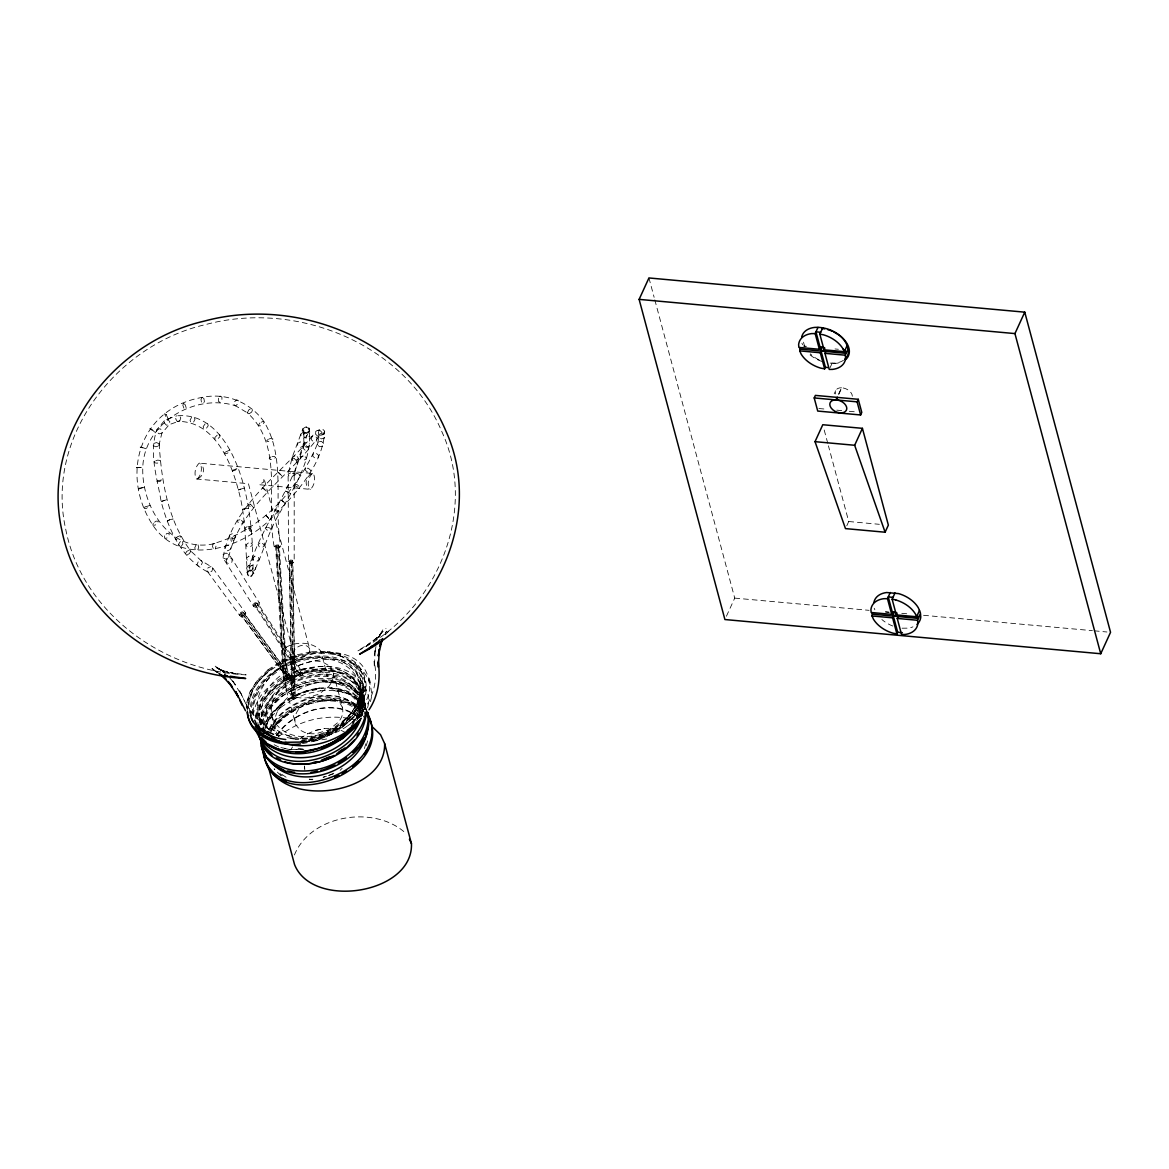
<?xml version="1.0" encoding="UTF-8"?>
<svg xmlns="http://www.w3.org/2000/svg" width="1169" height="1169" viewBox="0 0 1169 1169"><rect width="100%" height="100%" fill="white"/><g stroke="black" fill="none" stroke-linecap="round" stroke-linejoin="round"><path stroke-width="0.75" stroke-dasharray="5 3.75" d="M305.723 426.919L308.543 428.292L308.558 431.493L298.183 459.183L294.208 475.345L294.179 562.26L291.622 563.648L288.568 563.239L288.115 474L292.308 456.977L302.903 428.731L305.723 426.919L309.376 428.249C312.81 458.92 294.69 486.596 280.209 512.066C267.833 532.07 262.528 555.874 251.656 576.229L247.638 575.806C245.052 547.37 246.425 517.911 238.33 489.957C230.614 460.133 213.503 420.767 177.206 421.395L175.686 418.867L176.709 415.857C216.367 412.116 236.284 455.866 244.35 488.087C251.393 516.084 253.059 545.002 253.059 573.76L250.824 576.273M309.537 445.9L306.702 447.318L303.882 446.09L303.721 428.687L306.556 426.875M309.376 428.249L309.361 431.449L306.512 433.275L302.903 431.931L302.903 428.731M303.882 446.09L303.896 443.446L306.746 442.043L309.566 443.27M223.031 554.807L225.909 553.039L228.729 554.311L232.076 558.899L259.27 602.795L259.138 605.674L256.332 607.544L253.673 606.521L222.987 557.847C232.383 503.181 284.549 472.174 316.346 430.923L322.469 428.979L324.675 431.156C323.024 466.27 293.39 496.051 269.878 519.752C239.908 549.372 180.713 567.17 152.832 525.188C119.91 474.892 139.169 408.434 202.149 397.402C225.734 392.302 250.721 402.297 264.311 422.228C286.551 459.139 273.166 505.739 280.765 546.288L279.011 548.013L275.752 548.305L274.247 546.858C265.275 503.401 284.535 446.719 247.492 412.891L248.529 410.144L251.145 408.346L252.723 409.296L251.686 412.043L249.07 413.841L233.99 404.839L234.531 401.8L236.752 399.754L238.432 400.762L237.877 403.802L235.656 405.833C195.048 392.813 144.094 422.973 142.779 467.425C141.391 506.586 170.177 554.427 214.833 543.527L215.958 546.201L215.344 549.035M222.987 557.847L225.822 559.118L228.686 557.35L228.729 554.311M253.673 606.521L253.805 603.628L256.61 601.772L259.27 602.795M254.886 605.703L254.959 604.066L256.552 603.014L258.057 603.599L302.639 672.92L302.552 674.557L300.959 675.609L299.454 675.039L254.886 605.703L256.391 606.287L257.984 605.235L258.057 603.599M299.454 675.039L299.542 673.388L301.12 672.336L302.639 672.92M185.257 553.843L186.85 551.315L189.656 549.985L200.922 560.506L211.005 566.556L212.904 568.295L211.823 571.276L208.842 572.518C181.619 559.074 168.468 529.455 161.147 501.589C157.391 478.063 148.331 452.9 157.041 429.447L164.975 419.978L176.709 415.857M153.183 445.667L155.886 446.806L158.852 445.827L159.145 443.709L156.456 442.583L153.475 443.562M375.98 646.515L374.299 655.224L375.351 648.853L374.343 667.163L374.138 661.376C382.95 699.354 350.802 736.47 312.912 737.917A53.818 35.874 -15 0 1 294.515 737.098M323.594 443.343L321.387 441.297L318.231 441.97C299.469 487.941 262.134 530.185 213.109 543.687L212.51 546.507L213.62 549.182M228.686 557.35C240.273 503.532 293.346 475.038 321.709 432.135L319.473 429.973L316.346 430.923L315.469 434.035L317.705 436.198L320.832 435.248L323.681 434.298L324.675 431.156M322.644 446.061L319.488 446.733L317.281 444.688L319.064 436.797L320.087 433.787L323.287 432.895L325.479 435.029L324.456 438.039L321.256 438.916L319.064 436.797L318.304 433.1L319.283 429.958M158.852 445.827L162.462 430.557L159.948 428.731L157.041 429.447L156.631 432.004L159.145 433.845L162.067 433.114L169.184 424.639L169.841 421.761L167.737 419.437L164.975 419.978L164.303 422.857L166.407 425.18L169.184 424.639L179.748 420.928L180.786 417.917L179.266 415.39M303.896 443.446C292.776 489.65 259.956 526.824 247.492 572.781L248.471 575.762L251.656 576.229M362.668 693.363L362.595 693.787C366.584 671.342 346.945 653.413 325.596 652.667M252.416 691.244L249.07 702.657L249.596 713.616M253.337 715.384C258.933 659.258 386.267 640.919 360.666 716.831M255.704 716.685C264.72 674.922 328.489 651.674 358.751 684.508M256.172 718.453C261.578 691.303 288.232 673.768 314.388 670.392C336.438 666.871 366.759 679.847 363.837 705.988M260.629 705.506L257.575 715.939L257.969 724.298M258.174 718.19C265.714 667.631 371.815 647.889 362.332 717.284M259.313 722.939C263.829 678.181 348.45 651.425 361.718 703.592L357.86 694.912L350.861 687.883M259.956 725.16C264.793 674.63 353.096 653.5 366.218 709.919M260.629 724.619C265.991 704.512 285.294 691.61 304.013 685.122M261.447 724.371C272.012 692.048 312.518 675.244 344.197 684.493M263.288 725.452L266.167 715.633L272.158 706.091L280.881 697.484M264.501 730.172L266.941 721.828L273.064 712.096L281.948 703.329L270.36 714.142L263.712 724.722M265.918 728.448L267.833 721.901M362.302 689.535L358.971 700.947L350.715 714.069C338.177 728.652 320.087 737.522 301.178 740.152M356.267 717.781L359.146 707.961L358.693 698.521L354.952 690.105M357.802 718.219L360.768 708.078L360.3 698.346M361.835 706.178L358.766 716.626L356.034 721.025M359.847 717.445L360.797 714.157L360.359 704.732L358.693 698.521M361.192 716.699L362.171 713.324M364.407 748.569L365.824 743.776M366.233 745.676L367.665 740.781M317.281 444.688L318.231 441.97M212.904 568.295L245.753 613.111L244.613 616.005L241.53 617.086L239.587 615.289L206.942 570.779L208.024 567.798L211.005 566.556M239.587 615.289L240.726 612.395L243.824 611.299L245.753 613.111M240.916 614.821L241.574 613.17L243.327 612.556L244.423 613.579L293.565 680.606L292.922 682.243L291.169 682.857L290.073 681.834L240.916 614.821L291.169 682.857M242.027 615.844L243.766 615.215L244.423 613.579M290.073 681.834L290.716 680.197L292.469 679.584L293.565 680.606M294.427 854.977C310.808 814.428 375.176 804.535 406.081 833.585M830.107 367.592L832.167 363.106M726.417 616.238L734.731 598.104L654.596 299.059M834.228 393.807L835.616 390.767M838.553 394.187L841.475 387.801L843.74 388.093A8.957 5.845 24.6 0 1 852.347 396.247M838.874 394.216L841.797 387.83M846.78 525.772L848.723 521.52L828.441 445.842M379.019 637.237L382.906 629.667L378.42 637.689L382.716 631.026L376.301 639.355L380.831 633.715M385.025 634.168L386.559 631.187L384.996 633.949M360.11 702.321L360.023 702.481C348.669 724.722 324.777 737.946 300.638 741.321M357.451 703.402L350.905 713.996L341.07 723.582M159.145 443.709C161.556 481.087 167.751 520.541 190.868 551.183L189.276 553.726L186.47 555.056M257.501 680.256L250.224 691.829L246.732 703.753L247.039 710.299M261.578 715.223C278.237 678.955 351.562 658.483 366.058 706.456M262.63 716.042C279.917 679.204 352.731 660.383 366.803 709.51M264.326 725.189C281.276 689.242 349.326 669.413 367.782 713.207M265.378 725.905L273.838 712.359L282.562 703.753M264.837 727.103L271.427 716.626M268.651 729.821C284.52 697.761 340.077 680.051 363.048 712.827M269.557 729.748C284.754 697.878 346.082 678.765 363.939 717.328M270.55 730.07C289.868 701.035 339.375 686.086 365.868 713.426M271.281 730.172C280.063 717.108 294.442 708.896 309.025 703.709M271.895 730.026C291.87 702.233 340.208 687.869 366.262 714.887M269.747 733.957C286.171 702.701 330.462 689.71 360.724 708.414M273.429 730.391L276.892 724.897L285.689 716.217L296.619 709.072M276.235 735.579C293.171 710.416 333.706 697.396 359.073 717.108M276.878 735.462C293.536 710.723 333.384 697.922 358.313 717.298M290.789 749.738L292.615 746.859M359.57 704.293L352.643 715.296C339.624 730.479 320.803 739.685 301.149 742.432M351.124 725.964C362.989 712.403 366.072 689.038 349.575 677.728M352.877 723.596L359.482 713.105L362.638 702.306L362.142 691.931L359.789 683.076L360.315 693.655M357.349 719.578C377.865 691.507 343.701 659.521 314.169 667.601C287.866 671.196 257.297 689.184 255.558 718.19M359.058 717.795L361.63 713.704M357.305 703.548L360.271 693.451M197.181 479.056C201.214 475.535 202.778 467.848 199.957 463.216L199.227 463.129C195.194 466.665 193.645 474.351 196.45 478.983L248.442 483.718L293.814 653.939C297.058 661.362 310.559 656.613 309.712 648.985L263.946 478.194L263.726 482.037L259.123 484.697L310.384 489.358C314.432 485.836 315.981 478.15 313.175 473.518L199.227 463.129M312.444 473.445C308.397 476.967 306.848 484.653 309.653 489.285L310.384 489.358M247.492 572.781L249.713 570.267L252.884 570.735L253.863 573.716M246.688 572.825L249.713 570.267M373.466 641.08L385.989 628.557M385.215 634.738L389.029 630.924M352.205 722.223L355.946 718.482A42.698 28.451 -15 0 0 363.486 702.058C364.333 689.082 352.439 679.759 341.012 676.646A53.818 35.874 -15 0 0 317.033 674.469C301.149 676.003 285.002 681.965 273.999 693.918A42.698 28.451 -15 0 0 266.459 710.328C265.611 723.304 277.506 732.642 288.933 735.739A53.818 35.874 -15 0 0 291.68 736.485M268.081 669.808L257.238 680.387L249.801 692.18L246.221 704.396L246.352 707.888M269.513 670.188C258.159 680.475 246.586 694.313 247.448 710.489M257.998 682.082C277.959 659.126 311.334 647.48 340.91 656.189M265.977 697.075C284.14 676.193 314.505 665.599 341.406 673.519M271.091 716.845L280.998 707.172M272.582 724.751C293.828 700.085 337.3 686.598 363.91 709.89M352.001 712.023C337.695 728.331 316.565 738.823 294.822 739.378M340.106 770.327L342.166 768.281M274.247 546.858L276.016 545.134L279.274 544.842L280.765 546.288M275.665 546.741L278.514 545.602L279.362 546.405L286.99 679.408L284.14 680.563L283.293 679.744L275.665 546.741L276.512 547.56L284.14 680.563M276.512 547.56L279.362 546.405M283.293 679.744L286.142 678.604L286.99 679.408M197.985 478.589C203.611 476.031 205.671 468.038 200.571 463.83M311.641 473.898C306.015 476.47 303.94 484.448 309.04 488.671M376.856 637.689L366.16 646.165L370.441 642.833L357.451 651.075C435.277 612.658 479.042 513.045 441.97 431.946C404.562 343.072 295.976 299.965 205.291 324.661C116.272 344.928 44.86 437.089 65.771 529.499C82.137 612.892 163.558 671.196 246.133 674.864L230.6 672.701L236.284 673.899L222.724 670.611L229.197 672.774L217.595 668.58L224.623 671.751L214.964 666.856L222.285 671.05L214.497 665.629L224.609 673.11M347.821 725.701L350.115 724.108M267.891 669.881L281.247 661.216M296.268 655.911C277.901 662.107 260.745 673.914 251.846 691.551L248.339 703.49L248.632 709.861M280.034 704.6C291.651 695.833 305.211 689.52 319.809 688.088L305.635 691.113L292.06 696.739M280.487 705.258L292.396 697.484L305.825 691.902L319.868 688.906M280.765 707.289L292.908 699.398M299.995 738.706L307.403 733.737M305.737 433.319L308.558 431.493M288.085 561.427L290.643 560.024L293.682 560.448L294.179 562.26M289.401 561.602L292.571 561.047L292.849 562.07L295.158 698.565L293.711 699.354L291.709 698.098L289.401 561.602L291.987 699.12M289.678 562.625L292.849 562.07M291.709 698.098L294.88 697.542L295.158 698.565M281.144 661.23L296.078 655.02L311.699 651.688M282.094 661.961L296.298 656.057L311.246 652.726M290.876 691.011L304.101 685.516L317.924 682.564M292.791 699.442L306.351 693.802L320.525 690.777M307.359 733.884L315.63 730.318L324.237 728.477L332.829 728.448M316.214 740.62L331.119 734.424L344.402 725.759L355.055 715.238L362.551 703.285C369.872 688.687 366.248 669.501 352.307 660.178L340.427 654.362L326.721 651.513M329.424 775.076L333.808 773.25M333.107 773.995L323.082 777.473M323.681 434.298L320.496 435.277L318.304 433.1M308.952 703.957L323.418 700.64L337.461 700.421M315.674 730.435L324.354 728.579M301.544 740.795C340.296 741.438 390.446 681.41 338.046 659.769C302.172 648.605 249.202 673.739 252.665 715.545M300.214 742.067C336.394 740.547 390.504 693.816 351.781 660.12M303.063 742.476C330.593 738.589 358.839 719.797 363.501 690.747L362.916 679.014M302.376 743.572C330.257 739.378 359.789 721.229 365.576 691.873C368.746 663.203 335.415 648.561 311.129 652.886M326.677 738.983L312.693 741.365A59.648 39.761 -15 0 1 300.535 741.482M323.433 776.947L326.487 776.289M177.206 421.395L179.748 420.928M213.109 543.687L214.833 543.527M841.475 387.801L839.517 387.933A8.957 5.845 24.6 0 0 835.674 393.968M311.597 651.747L326.925 651.44L340.851 654.362M316.741 682.594C337.286 679.54 362.185 688.059 366.832 710.65M318.509 688.146C334.845 686.481 353.506 689.432 364.041 703.3M320.379 690.821C336.38 689.199 354.485 692.516 364.757 705.988M321.84 701.195C336.351 699.793 352.746 702.817 362.069 715.033M291.87 749.621L303.852 749.431M296.137 749.621L304.408 749.49M309.507 779.299L312.897 779.255M902.044 628.206L907.845 628.148A24.827 16.205 24.6 0 0 912.931 626.862M333.545 688.702L330.871 688.673C345.703 690.967 362.77 698.068 367.607 713.572M293.828 738.618C318.304 740.415 343.613 730.157 359.497 711.337A68.503 45.664 -15 0 0 369.711 689.052C369.404 635.103 289.824 648.123 267.657 679.759A68.503 45.664 -15 0 0 257.428 702.058L257.94 712.915L261.505 724.912C270.463 686.977 322.439 668.054 354.485 689.71M803.088 346.009L806.508 346.316M834.987 348.961L838.378 349.268M818.884 408.522L826.045 409.179M836.756 410.144L842.118 410.64M849.264 411.283L856.424 411.941M848.723 521.52L879.351 524.311M734.731 598.104L869.078 610.335M885.415 611.825L889.054 612.147M901.767 613.316L907.202 613.813M923.554 615.289L1092.401 630.661M1094.213 630.822L1106.926 631.991M885.634 612.015L889.054 612.322M292.411 675.565L295.45 675.945M248.924 570.311L252.109 570.779L253.059 573.76M287.092 737.624L290.467 738.121M298.066 748.321L303.356 749.095M329.19 682.404C345.527 683.295 359.409 694.591 362.974 710.708M331.207 687.942L342.722 690.353L352.264 695.19L359.161 702.131M334.056 690.601L346.462 693.188M332.624 728.345L340.5 730.04L345.279 732.466M280.881 747.546L291.169 749.694M284.841 748.54L290.16 749.65M312.24 779.796L309.2 779.124M291.549 736.616C270.784 732.364 251.715 718.365 243.371 698.624M356.779 720.236C330.447 712.9 300.316 718.877 279.128 736.265L275.343 734.307M294.924 659.301L297.569 660.31M275.11 733.504L280.823 735.9M287.442 491.93L285.47 491.082L291.052 493.683L289.079 492.836M303.692 431.887L306.512 433.275M346.258 702.174L355.887 707.055L362.872 714.069M217.113 672.131L212.846 669.954L217.171 672.423M274.145 744.697L278.821 747.079M286.098 777.224L279.245 772.636M350.218 660.836L358.503 669.092L362.989 679.204M233.99 404.839L235.656 405.833M247.492 412.891L249.07 413.841M220.05 674.075L211.969 668.463L217.77 672.54M268.972 729.529L262.251 722.603L257.94 712.915M206.942 570.779L208.842 572.518M225.31 673.315L223.06 671.167L225.252 673.359M270.93 731.239C264.822 726.329 260.687 718.745 261.213 710.781A47.315 31.548 -15 0 1 269.557 692.574C281.744 679.35 299.644 672.73 317.252 671.021A59.648 39.761 -15 0 1 343.832 673.446C356.501 676.895 369.682 687.226 368.732 701.605A47.315 31.548 -15 0 1 366.321 710.869M189.656 549.985L190.868 551.183M351.518 695.76L358.298 702.569L362.039 710.986M279.932 773.498L282.138 775.719M280.911 775.675L274.116 768.837L274.847 769.772M229.65 677.772L235.597 684.859L231.681 679.54L241.895 695.453L239.382 690.163L245.826 703.782M243.327 612.556L292.469 679.584M243.766 615.215L292.922 682.243M241.574 613.17L290.716 680.197M256.552 603.014L302.552 674.557M254.959 604.066L300.959 675.609M278.558 736.528C273.984 727.761 270.93 717.576 271.354 707.625A53.803 35.859 -15 0 1 279.376 690.119C292.995 674.075 315.455 665.672 336.234 669.472C355.566 671.97 363.807 692.866 362.945 710.168A53.803 35.859 -15 0 1 360.973 717.576M359.833 683.28C339.112 633.174 247.258 666.125 253.571 716.465M309.712 648.985C306.468 641.562 292.966 646.311 293.814 653.939M801.905 343.16L802.577 344.709M874.193 608.231L874.865 609.794M370.398 701.663A68.503 45.664 -15 0 0 371.581 696.008C371.26 642.073 291.695 655.093 269.513 686.729A68.503 45.664 -15 0 0 259.299 709.013L259.81 719.885M362.536 701.634C349.531 669.004 300.579 679.861 282.796 702.876A53.803 35.859 -15 0 0 274.773 720.382L275.183 728.915M333.048 672.117L329.716 666.184L323.272 662.297A22.196 14.802 -15 0 0 311.597 661.23L299.279 665.073L289.664 672.789A29.283 19.508 -15 0 0 285.294 682.316L285.514 686.963L295.815 724.853L300.258 730.187L304.861 732.525A22.196 14.802 -15 0 0 316.551 733.591L328.854 729.748L338.484 722.033A29.283 19.508 -15 0 0 342.853 712.505L342.634 707.859L333.048 672.117L333.267 676.763A29.283 19.508 -15 0 1 328.898 686.291L319.283 694.006L306.979 697.849A22.196 14.802 -15 0 1 295.289 696.782L288.845 692.896L285.514 686.963M342.634 707.859L339.302 701.926L332.858 698.025A22.196 14.802 -15 0 0 321.168 696.972L308.864 700.816L299.235 708.531A29.283 19.508 -15 0 0 294.866 718.058L295.085 722.705M271.763 716.159C284.768 748.788 333.706 737.931 351.504 714.917A53.803 35.859 -15 0 0 359.526 697.411L359.117 688.877M824.203 430.002L827.973 444.088M648.941 277.959L654.129 297.306M369.199 678.181L371.07 685.151M364.407 691.668C352.921 628.191 244.131 661.508 251.525 717.518M362.872 693.787L363.354 695.555M360.753 693.904L361.353 696.154M278.514 545.602L286.142 678.604M278.354 547.384L285.981 680.387M276.658 545.762L284.286 678.765M250.721 715.311C242.831 660.193 360.476 625.97 362.901 692.939M365.181 703.227L365.678 713.601M365.254 709.904L364.494 704.249L364.743 709.349M304.612 766.484L304.788 770.225M304.539 765.973L304.671 768.457M261.622 719.256L262.075 728.696M260.161 719.724L260.541 727.849M292.571 561.047L294.88 697.542M291.402 562.859L293.711 699.354M290.847 560.813L293.156 697.294M843.463 360.3A24.827 16.205 24.6 0 1 835.557 363.062L830.034 363.121L831.071 363.325A24.198 15.796 24.6 0 0 841.68 362.01M822.085 361.513A24.827 16.205 24.6 0 1 808.437 353.433M819.206 359.964A24.198 15.796 24.6 0 1 810.292 353.871M805.076 346.915A24.198 15.796 24.6 0 1 803.454 340.851M892.853 626.043A24.827 16.205 24.6 0 1 881.879 619.541M218.471 398.234L218.457 401.391L220.181 402.399L221.92 400.251L221.92 397.095L220.196 396.086L218.471 398.234M303.882 433.714L303.852 436.738L306.673 438.039L309.522 436.329L309.537 433.304L306.731 432.004L303.882 433.714M226.523 559.615L226.465 562.64L229.212 563.779L232.017 561.909L232.076 558.899L229.329 557.745L226.523 559.615M164.581 535.855L164.508 538.237L166.743 538.149L169.052 535.694L169.14 533.312L166.904 533.4L164.581 535.855M224.828 452.388L224.696 453.835L227.195 453.338L229.825 451.395L229.957 449.963L224.828 452.388M303.589 445.973L303.253 448.443L305.518 450.576L308.105 450.24L308.441 447.756L306.176 445.637L303.589 445.973M294.822 484.068L294.632 485.398L299.279 488.043L299.469 486.713L297.233 484.726L294.822 484.068M154.776 461.171L154.454 462.734L157.099 463.216L160.065 462.135L160.387 460.571L157.742 460.089L154.776 461.171M153.256 523.201L152.832 525.188L155.097 525.144L157.8 523.113L158.239 521.126L155.959 521.169L153.256 523.201M311.948 436.753L311.232 439.632L313.511 441.75L316.492 440.976L317.208 438.097L314.929 435.979L311.948 436.753M183.387 403.422L182.846 405.336L183.942 408.273L185.579 409.311L186.119 407.411L185.023 404.459L183.387 403.422M305.606 468.17L305.08 470.011L307.315 471.969L310.092 472.086L310.618 470.259L308.382 468.301L305.606 468.17M282.956 649.745L282.693 651.791L289.532 677.319C295.479 665.263 319.926 666.418 327.656 676.661L320.817 651.133C312.707 640.787 292.279 640.875 282.956 649.745M313.438 453.747L312.664 456.071L314.885 458.058L317.91 457.722L318.684 455.413L316.463 453.426L313.438 453.747M198.16 561.88L197.006 564.817L198.598 566.38L201.36 565.007L202.515 562.07L200.922 560.506L198.16 561.88M196.027 544.929L194.77 547.793L195.501 550.497L197.459 550.321L198.715 547.457L197.999 544.754L196.027 544.929M157.391 480.795L156.982 481.701L159.539 481.613L162.944 479.699L157.391 480.795M144.912 506.966L144.211 508.427L146.476 508.383L150.143 505.403L144.912 506.966M232.865 470.201L232.456 471.019L234.896 470.406L238.169 468.155L232.865 470.201M191.555 417.333L190.05 420.299L191.029 422.769L193.484 422.287L194.989 419.335L194.01 416.851L191.555 417.333M202.149 397.402L200.98 399.506L201.536 402.618L203.245 403.626L204.414 401.522L203.859 398.41L202.149 397.402M259.942 422.9L258.495 425.195L259.956 425.998L262.864 424.522L264.311 422.228L262.85 421.424L259.942 422.9M180.421 541.452L178.579 544.199L178.901 546.814L181.034 546.683L182.861 543.936L182.554 541.32L180.421 541.452M205.13 423.894L203.172 426.627L203.757 428.921L206.285 428.468L208.228 425.721L207.644 423.441L205.13 423.894M251.554 565.431L249.406 567.783L250.444 570.604L253.629 571.086L255.777 568.733L254.74 565.898L251.554 565.431M248.763 565.533L246.527 567.9L247.463 570.72L250.648 571.159L252.884 568.777L251.949 565.971L248.763 565.533M217.2 435.175L214.862 437.557L215.067 439.486L217.595 439.047L219.933 436.651L219.728 434.722L217.2 435.175M177.191 536.907L175.233 538.894L176.198 539.727L181.049 536.556L180.099 535.723L177.191 536.907M254.857 556.152L252.825 558.168L253.965 560.725L257.122 561.252L259.153 559.235L258.028 556.678L254.857 556.152M268.329 439.193L266.576 440.903L268.008 441.648L272.932 439.003L271.5 438.243L268.329 439.193M248.749 556.225L246.513 558.329L247.448 560.799L250.634 561.149L252.869 559.03L251.934 556.561L248.749 556.225M139.637 488.145L138.76 488.963L145.014 487.064L139.637 488.145M270.945 456.816L269.177 458.365L270.653 459.505L273.911 459.081L275.679 457.532L274.204 456.392L270.945 456.816M259.898 543.088L258.042 544.637L259.313 546.829L262.426 547.472L264.282 545.938L263.01 543.746L259.898 543.088M248.369 542.971L246.118 544.754L247.039 546.727L250.224 546.887L252.475 545.105L251.54 543.147L248.369 542.971M247.17 526.649L244.891 528.081L245.768 529.411L248.924 529.309L251.203 527.862L250.327 526.532L247.17 526.649M169.417 519.708L167.182 521.082L173.114 518.992L169.417 519.708M303.735 432.092L300.974 433.772L301.047 436.797L303.896 438.127L306.673 436.446L306.585 433.421L303.735 432.092M266.824 527.161L265.246 528.11L266.678 529.908L269.703 530.77L271.296 529.835L269.849 528.023L266.824 527.161M300.214 441.97L297.554 443.372L297.744 446.061L300.608 447.347L303.282 445.944L303.092 443.256L300.214 441.97M227.692 545.134L224.886 546.595L224.886 549.415L227.692 550.804L230.498 549.357L230.498 546.522L227.692 545.134M161.687 501.326L167.109 499.616L161.687 501.326M244.716 508.296L242.407 509.406L246.294 509.538L248.617 508.442L244.716 508.296M290.672 472.875L288.115 474L288.611 475.798L291.651 476.47L294.208 475.345L293.711 473.547L290.672 472.875M294.851 455.925L292.308 456.977L292.703 459.139L295.64 460.235L298.183 459.183L297.788 457.021L294.851 455.925M232.31 533.751L229.679 534.803L229.825 537.287L232.602 538.734L235.232 537.696L235.101 535.212L232.31 533.751M240.712 489.139L238.33 489.957L244.35 488.087L240.712 489.139M303.209 456.056L300.521 456.831L300.652 458.876L303.472 460.133L306.146 459.344L306.03 457.298L303.209 456.056M239.937 519.752L237.585 520.278L237.935 522.382L240.639 523.96L242.991 523.434L242.641 521.33L239.937 519.752M275.709 509.479L274.452 509.757L276.089 511.174L280.209 512.066L275.709 509.479M137.299 467.585L136.349 467.746L142.779 467.425L137.299 467.585M232.368 537.886L230.965 537.945L231.038 540.56L232.514 543.117L233.917 543.059L232.368 537.886M296.619 473.094L294.237 473.094L294.661 474.351L297.467 475.622L299.848 475.622L299.425 474.366L296.619 473.094M250.473 504.204L248.515 504.146L249.129 505.87L253.658 507.726L250.473 504.204M294.047 458.35L292.016 458.102L292.235 460.002L294.486 462.135L296.517 462.383L296.298 460.498L294.047 458.35M249.845 528.373L248.807 528.213L249.552 530.463L252.358 533.006L249.845 528.373M142.37 447.493L140.178 447.113L146.227 448.838L142.37 447.493M151.824 429.359L149.822 428.658L154.863 432.296L151.824 429.359M263.683 488.321L262.221 487.663L266.912 491.769L263.683 488.321M166.305 414.674L164.551 413.694L166.393 417.844L168.131 418.823L166.305 414.674M283.366 501.413L281.422 500.186L285.718 504.35L283.366 501.413M279.42 473.211L278.032 472.291L282.489 476.631L279.42 473.211M266.488 515.763L265.874 515.295L269.878 519.752L266.488 515.763"/><path stroke-width="1.5" d="M360.198 720.089C344.709 760.741 274.54 775.032 255.28 729.398M365.678 713.601C357.992 757.117 278.807 783.522 258.904 736.412M365.619 736.28L368.323 727.03M367.183 732.437C358.781 771.379 299.308 793.05 271.106 762.436M382.731 638.639L379.662 646.369L382.351 638.917L378.245 655.897L379.341 649.19L378.347 667.207L378.186 662.618M639.122 299.381L648.941 277.959L1024.76 312.167L1110.55 632.312L1100.73 653.749L724.912 619.541L639.122 299.381L1014.94 333.589L1100.73 653.749M820.682 332.288L815.962 331.835L825.387 367.183L824.627 368.863L820.799 368.147A24.827 16.205 24.6 0 1 801.101 354.017L799.742 350.875L799.859 347.588M815.173 333.574L811.534 333.603A24.827 16.205 24.6 0 0 798.617 344.767L798.88 347.427L819.381 349.283L815.173 333.574L817.993 327.393M847.189 345.396L844.31 351.664L824.043 349.823L819.834 334.129L822.713 327.846M819.381 349.283L820.477 346.915L823.619 347.193M824.627 368.863L820.302 352.76L821.398 350.379L820.477 346.915M824.043 349.823L824.861 348.041L820.17 347.558M848.183 348.859L845.275 355.201L845.582 358.24A24.827 16.205 24.6 0 1 832.649 369.389L829.259 369.433L824.949 353.345L825.796 351.504M814.209 397.942L815.377 395.4L858.265 399.301L861.787 412.423L860.618 414.966L817.73 411.064L814.209 397.942L857.096 401.844L860.618 414.966M815.027 441.663L822.786 424.727L862.415 428.336L888.352 525.129L885.108 532.216L845.479 528.607L815.027 441.663L854.656 445.272L885.108 532.216M835.923 399.915L837.092 397.372M836.244 399.944L837.413 397.402M857.096 401.844L858.265 399.301M854.656 445.272L862.415 428.336M892.97 597.374L888.25 596.921L897.69 632.268L896.915 633.949L893.087 633.218A24.827 16.205 24.6 0 1 873.389 619.102L872.03 615.961L872.162 612.673M887.461 598.645L883.822 598.689A24.827 16.205 24.6 0 0 870.905 609.838L871.168 612.498L891.669 614.368L887.461 598.645L890.281 592.478M919.477 610.466L916.598 616.75L896.331 614.909L892.137 599.215L895.016 592.931M1014.94 333.589L1024.76 312.167M891.669 614.368L892.765 611.986L895.907 612.278M896.915 633.949L892.605 617.831L893.686 615.449L892.765 611.986M896.331 614.909L897.149 613.111M920.471 613.944L917.563 620.271L917.87 623.311A24.827 16.205 24.6 0 1 904.952 634.475L901.547 634.504L897.237 618.43L898.406 615.873L893.686 615.449M369.024 709.802C378.581 695.511 380.641 677.801 378.142 661.099M357.831 721.346C338.952 751.915 287.179 767.361 260.804 738.165M357.013 735.9L358.751 733.124M364.684 737.771L359.029 746.743L353.038 752.661M364.202 754.414L367.066 749.87M361.353 718.307C342.678 740.225 310.618 751.419 282.693 742.87M375.22 644.747L380.203 639.75M360.388 719.812L347.266 730.435M354.762 724.619C333.72 749.051 294.734 761.077 265.889 743.601M345.498 748.832L354.382 740.065M353.082 752.032L356.925 748.248M352.629 766.981L358.678 761.019M376.915 642.468L368.688 649L372.896 645.726L359.614 654.158C438.945 614.938 483.528 513.323 445.725 430.63C407.543 339.931 296.736 295.947 204.195 321.139C113.349 341.816 40.477 435.876 61.825 530.171C78.498 615.215 161.497 674.703 245.695 678.488L230.191 676.193M344.782 734.468L332.376 742.563L318.377 748.379L303.765 751.506M333.033 742.505L338.805 738.735M332.829 743.323L338.411 739.67M339.215 751.74L345.089 747.912M336.745 753.698L342.166 750.162M338.192 763.474L340.983 761.647M343.774 759.835L346.565 758.009M339.025 763.006L346.477 758.14M342.093 773.863L346.608 770.912M321.855 747.488L325.099 746.143M321.957 748.175L326.692 746.202M321.592 760.098L329.863 756.664M323.345 759.923L334.042 755.466M335.255 755.379C311.451 769.202 265.436 769.801 259.606 736.178M324.105 769.553L335.225 765.037M334.568 777.356L339.083 775.471M327.583 745.939L342.327 738.866L354.923 727.673A53.803 35.859 -15 0 0 360.344 719.052M321.855 747.59L326.166 746.45M310.106 750.644L313.511 749.928M313.818 762.261L317.018 761.574M311.056 772.431L317.632 771.029M320.92 770.313L324.208 769.611M285.09 742.3L300.214 742.067M300.696 743.893C279.143 747.02 248.822 737.478 247.536 712.126M295.976 752.441L305.62 752.295M902.395 632.677L897.69 632.268M821.398 350.379L826.118 350.802M800.531 349.151L846.122 353.359L845.129 349.882M799.742 350.875L820.302 352.76M824.949 353.345L845.275 355.201M892.458 612.629L895.615 612.921M872.834 614.222L918.41 618.43L917.417 614.967M872.03 615.961L892.605 617.831M897.237 618.43L917.563 620.271M290.467 738.121L293.828 738.618M819.834 334.129L823.429 334.802A24.827 16.205 24.6 0 1 843.097 348.99M825.387 367.183L827.696 367.621M892.137 599.215L895.717 599.887M285.777 739.524C271.018 737.946 254.798 730.537 250.327 715.238M286.785 742.651C269.454 741.19 248.792 731.253 247.112 711.936M280.721 741.701L274.262 740.357L262.952 734.453L255.12 726.592M290.599 751.74L278.134 749.139L267.803 743.908M284.725 761.823C318.304 771.832 364.655 748.934 366.292 711.643M287.53 770.926L294.617 772.402M224.667 675.156L227.853 676.223L224.448 674.981M279.829 741.672L273.181 738.165M266.605 733.927L272.465 736.85M267.701 731.443L273.531 734.395M276.308 757.79L280.648 759.982M273.721 764.964L283.994 770.181M282.036 778.861L286.493 781.111M264.355 732.466L274.627 737.8M833.599 331.835L838.991 335.021A24.198 15.796 24.6 0 1 845.596 359.657M219.231 673.563L225.953 679.204L221.233 674.703L232.397 687.051L228.276 681.454M271.924 737.405L264.121 729.573M372.765 727.22L380.553 734.731L384.63 743.557L411.459 843.667C413.3 894.139 312.211 909.584 294.53 864.505L268.636 767.916M265.144 733.197L256.815 724.897L254.74 720.221M261.578 737.639L266.561 742.651M264.647 748.218L271.968 755.583M265.158 755.422C297.014 790.989 372.253 761.004 368.191 712.622M271.237 762.48L266.269 757.497L261.023 746.085L260.687 739.115M272.348 772.066L268.592 768.296L266.517 763.62M229.168 682.725L238.315 697.119L235.67 691.522L245.548 710.767M239.66 699.997L242.261 705.462M409.413 839.254L411.459 843.667M270.419 770.283C294.252 807.136 385.96 792.64 384.63 743.557M367.519 712.213C380.831 764.131 282.46 800.531 261.739 748.788M367.724 713.733C396.817 770.532 271.106 816.006 262.747 750.103M369.053 717.664C395.473 774.711 268.651 818.198 263.288 750.688M368.498 717.795L370.573 722.457M262.075 728.696L263.946 732.89M258.042 725.978L259.372 728.959M251.525 718.497L252.972 721.741M260.599 739.129L262.616 743.674M261.651 746.348L265.758 755.583M843.127 348.932L844.31 351.664M916.598 616.75L915.415 614.003A24.827 16.205 24.6 0 0 895.688 599.931M367.782 713.207L367.943 716.67M365.415 713.295L365.576 716.699M263.361 727.03L263.653 733.328M258.495 724.882L258.656 728.214M844.661 359.38A24.827 16.205 24.6 0 0 848.475 351.913C847.554 335.781 829.084 326.239 814.369 327.437A24.827 16.205 24.6 0 0 801.656 337.169M821.734 328.474A24.198 15.796 24.6 0 1 824.7 328.884M827.71 329.6A24.198 15.796 24.6 0 1 832.167 331.178M916.949 624.451A24.827 16.205 24.6 0 0 920.777 616.984L920.324 612.424L918.293 607.734A24.827 16.205 24.6 0 0 898.596 593.604L886.657 592.522A24.827 16.205 24.6 0 0 873.944 602.24M835.996 399.915L833.95 400.061A8.957 5.845 24.6 0 0 832.912 409.866A8.957 5.845 24.6 0 0 846.312 410.377A8.957 5.845 24.6 0 0 838.188 400.207L835.996 399.915"/></g></svg>
